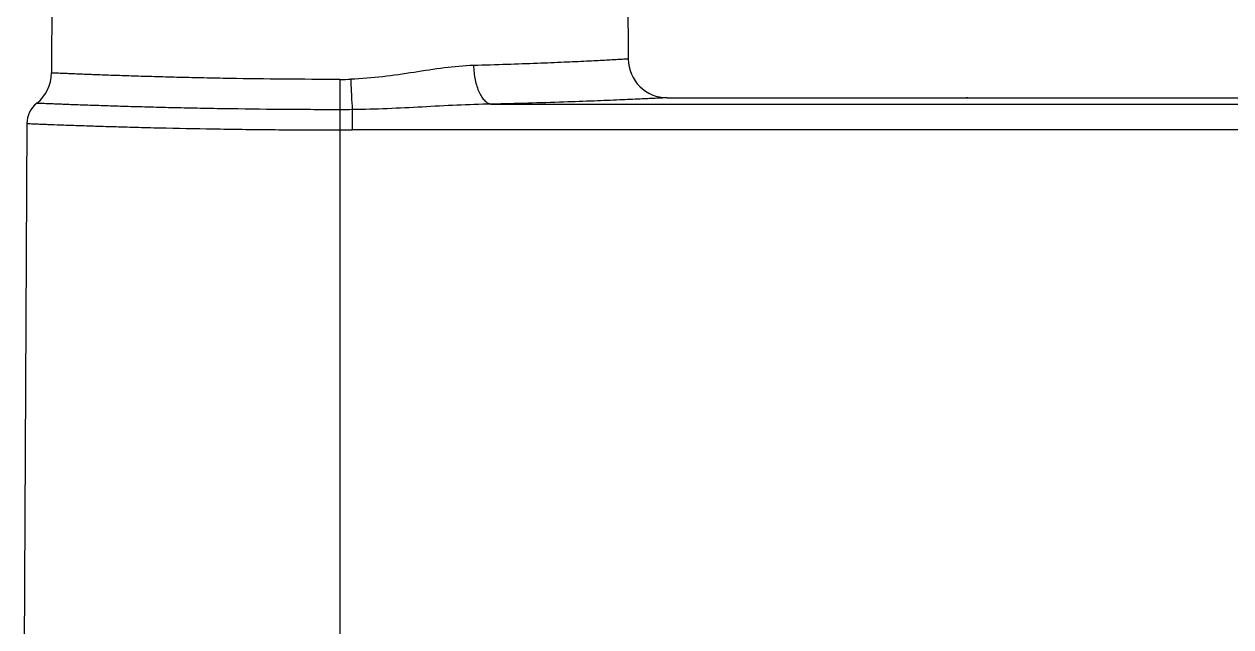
# Model space of a CAD drawing. Header units: millimetres. Extents: x 4053 to 4499, y 27851 to 28303.
# Drawn here: x 4313.5 to 4406.4, y 28104.9 to 28151.4 of the extents above; entities that cross this region are included whole.
import ezdxf

# ---------------------------------------------------------------- set-up
doc = ezdxf.new("R2010")
doc.units = ezdxf.units.MM

msp = doc.modelspace()

# ---------------------------------------------------------------- linework, layer by layer
at = {"color": 7, "linetype": 'Continuous'}
for p, q in [((4315.787, 28190.76), (4315.567, 28147.666)), ((4359.797, 28190.76), (4360.011, 28148.74)), ((4363.011, 28145.755), (4386.042, 28145.755)), ((4386.171, 28145.754), (4386.042, 28145.755)), ((4393.542, 28145.755), (4412.692, 28145.755)), ((4338.738, 28144.838), (4338.738, 28143.274)), ((4313.666, 28143.768), (4313.454, 28103.258)), ((4337.792, 28143.274), (4338.738, 28143.274))]:
    msp.add_line(p, q, dxfattribs=at)
at = {"color": 9, "linetype": 'Continuous'}
for p, q in [((4337.792, 28147.172), (4337.792, 28102.755)), ((4349.48, 28145.261), (4424.463, 28145.261)), ((4424.463, 28143.274), (4338.738, 28143.274))]:
    msp.add_line(p, q, dxfattribs=at)
at = {"color": 7, "linetype": 'Continuous'}
for centre, radius, start, end in [((4363.011, 28148.755), 3, 180.29244, 269.99996), ((4312.567, 28147.682), 3, 308.30564, 359.70767), ((4315.666, 28143.758), 2, 128.30082, 179.70648)]:
    msp.add_arc(centre, radius, start, end, dxfattribs=at)
at = {"color": 9, "linetype": 'Continuous'}
msp.add_arc((4337.793, 28172.101), 24.929, 269.99731, 271.91373, dxfattribs=at)
for points, knots in [([(4360.011, 28148.74), (4360.007, 28148.739), (4359.99, 28148.739), (4359.951, 28148.736), (4359.887, 28148.733), (4359.75, 28148.725), (4359.516, 28148.712), (4359.16, 28148.692), (4358.705, 28148.667), (4358.153, 28148.638), (4357.506, 28148.605), (4356.465, 28148.553), (4354.955, 28148.483), (4352.911, 28148.398), (4350.587, 28148.314), (4348.948, 28148.266), (4348.09, 28148.243)], [0, 0, 0, 0, 0.001083, 0.004326, 0.009722, 0.017264, 0.038758, 0.068715, 0.106977, 0.153374, 0.207686, 0.269658, 0.415415, 0.587899, 0.784022, 1, 1, 1, 1]), ([(4348.09, 28148.243), (4347.336, 28148.223), (4345.799, 28148.069), (4343.476, 28147.706), (4341.08, 28147.35), (4339.449, 28147.213), (4338.625, 28147.185)], [0, 0, 0, 0, 0.23738, 0.485321, 0.740536, 1, 1, 1, 1]), ([(4348.09, 28148.243), (4348.097, 28147.869), (4348.172, 28147.161), (4348.418, 28146.339), (4348.705, 28145.813), (4348.939, 28145.523), (4349.196, 28145.329), (4349.389, 28145.269), (4349.48, 28145.261)], [0, 0, 0, 0, 0.32033, 0.605864, 0.727314, 0.832173, 0.921586, 1, 1, 1, 1]), ([(4337.792, 28147.172), (4336.346, 28147.171), (4333.511, 28147.184), (4330.018, 28147.229), (4327.348, 28147.28), (4325.483, 28147.323), (4323.737, 28147.369), (4322.126, 28147.417), (4320.667, 28147.465), (4319.372, 28147.511), (4318.402, 28147.548), (4317.717, 28147.575), (4317.275, 28147.593), (4316.883, 28147.609), (4316.541, 28147.624), (4316.25, 28147.636), (4316.04, 28147.645), (4315.899, 28147.652), (4315.812, 28147.655), (4315.739, 28147.659), (4315.678, 28147.661), (4315.632, 28147.663), (4315.601, 28147.664), (4315.583, 28147.666), (4315.574, 28147.665), (4315.57, 28147.667), (4315.567, 28147.666), (4315.567, 28147.666)], [0, 0, 0, 0, 0.19506, 0.382623, 0.471322, 0.555484, 0.634299, 0.707011, 0.772918, 0.831388, 0.881854, 0.903931, 0.923831, 0.941505, 0.95691, 0.970009, 0.980771, 0.985266, 0.989168, 0.992474, 0.995181, 0.997288, 0.998794, 0.999322, 0.999698, 0.999925, 1, 1, 1, 1]), ([(4338.625, 28147.185), (4338.638, 28146.75), (4338.668, 28145.967), (4338.711, 28145.185), (4338.738, 28144.838)], [0, 0, 0, 0, 0.556042, 1, 1, 1, 1]), ([(4337.792, 28144.833), (4336.272, 28144.833), (4333.291, 28144.845), (4329.62, 28144.89), (4326.812, 28144.941), (4324.852, 28144.983), (4323.016, 28145.029), (4321.323, 28145.078), (4319.788, 28145.126), (4318.427, 28145.172), (4317.407, 28145.209), (4316.687, 28145.236), (4316.223, 28145.254), (4315.81, 28145.27), (4315.451, 28145.285), (4315.145, 28145.297), (4314.894, 28145.308), (4314.719, 28145.315), (4314.607, 28145.32), (4314.544, 28145.323), (4314.495, 28145.324), (4314.463, 28145.326), (4314.443, 28145.326), (4314.435, 28145.328), (4314.428, 28145.326), (4314.427, 28145.327)], [0, 0, 0, 0, 0.195069, 0.382625, 0.471328, 0.555492, 0.634308, 0.707018, 0.772927, 0.831394, 0.881861, 0.903935, 0.923835, 0.941509, 0.956912, 0.97001, 0.980772, 0.989168, 0.992472, 0.995179, 0.997286, 0.998793, 0.999321, 0.999698, 1, 1, 1, 1]), ([(4349.48, 28145.261), (4347.697, 28145.245), (4345.019, 28145.083), (4341.44, 28144.902), (4339.639, 28144.85), (4338.738, 28144.838)], [0, 0, 0, 0, 0.497458, 0.748419, 1, 1, 1, 1]), ([(4363.011, 28145.755), (4362.992, 28145.755), (4362.914, 28145.749), (4362.738, 28145.742), (4362.447, 28145.727), (4361.832, 28145.698), (4360.789, 28145.648), (4359.223, 28145.579), (4357.262, 28145.499), (4353.97, 28145.379), (4351.336, 28145.304), (4349.48, 28145.261)], [0, 0, 0, 0, 0.004341, 0.017324, 0.038891, 0.06893, 0.153807, 0.270309, 0.416186, 0.588647, 1, 1, 1, 1]), ([(4313.666, 28143.768), (4313.669, 28143.768), (4313.679, 28143.769), (4313.7, 28143.766), (4313.737, 28143.766), (4313.787, 28143.763), (4313.853, 28143.761), (4313.968, 28143.756), (4314.149, 28143.749), (4314.408, 28143.738), (4314.724, 28143.726), (4315.095, 28143.711), (4315.698, 28143.688), (4316.583, 28143.655), (4317.797, 28143.613), (4319.202, 28143.566), (4320.787, 28143.518), (4322.535, 28143.47), (4325.144, 28143.407), (4328.677, 28143.339), (4333.145, 28143.286), (4336.223, 28143.274), (4337.792, 28143.274)], [0, 0, 0, 0, 0.000302, 0.001207, 0.002714, 0.004821, 0.007527, 0.010831, 0.019227, 0.029989, 0.043087, 0.058489, 0.076163, 0.118136, 0.168601, 0.227068, 0.292976, 0.365686, 0.444503, 0.61737, 0.804928, 1, 1, 1, 1])]:
    msp.add_open_spline(points, degree=3, knots=knots, dxfattribs=at)
at = {"color": 7, "linetype": 'Continuous'}
msp.add_open_spline([(4386.042, 28145.755), (4386.066, 28145.753), (4386.161, 28145.756), (4386.372, 28145.751), (4386.714, 28145.751), (4387.174, 28145.747), (4387.735, 28145.745), (4388.375, 28145.743), (4389.069, 28145.741), (4389.792, 28145.741), (4390.514, 28145.741), (4391.209, 28145.743), (4391.849, 28145.745), (4392.337, 28145.747), (4392.682, 28145.749), (4392.9, 28145.751), (4393.089, 28145.752), (4393.246, 28145.753), (4393.368, 28145.754), (4393.452, 28145.755), (4393.497, 28145.754), (4393.523, 28145.756), (4393.53, 28145.754), (4393.543, 28145.756), (4393.542, 28145.755)], degree=3, knots=[0, 0, 0, 0, 0.009617, 0.038041, 0.084206, 0.146368, 0.222118, 0.308568, 0.402394, 0.49998, 0.597567, 0.691395, 0.777848, 0.853609, 0.886554, 0.915782, 0.940996, 0.961951, 0.97847, 0.990383, 0.994577, 0.997584, 0.999395, 1, 1, 1, 1], dxfattribs=at)
at = {"color": 9, "linetype": 'Continuous'}
msp.add_open_spline([(4338.738, 28144.838), (4338.423, 28144.837), (4338.107, 28144.83), (4337.792, 28144.833)], degree=3, dxfattribs=at)

doc.saveas('drawing.dxf')
